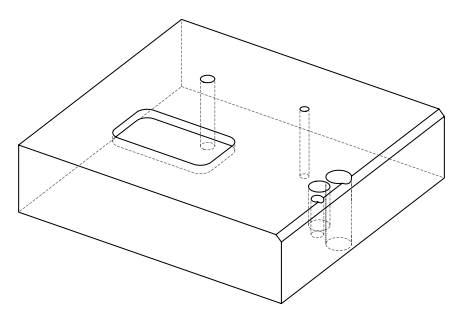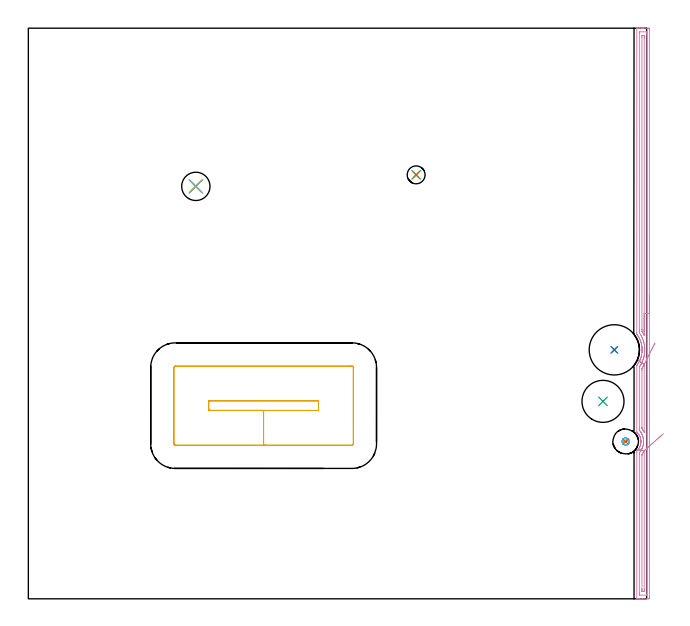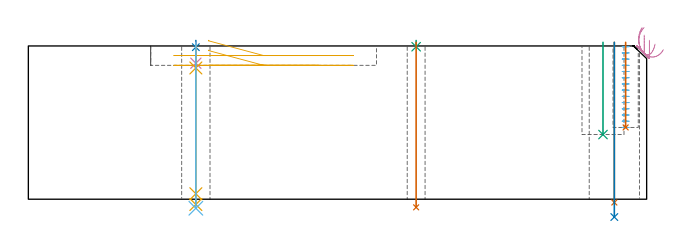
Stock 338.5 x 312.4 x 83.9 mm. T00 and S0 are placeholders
(PLAN: 13 operations, 11 tool changes, 13.2 min)
(1 INDEXABLE_INSERT_DRILL_THROUGH_HOLE_FROM_SOLID | STEP1HOLE | NXT0302_006 | 0.35 min | 20155 mm3)
(2 DRILL_TO_ENLARGE_THROUGH_HOLE | STEP1HOLE | UGT0301_390 | 0.38 min | 29647 mm3)
(3 INDEXABLE_INSERT_DRILL_BLIND_HOLE_FROM_SOLID | STEP1POCKET | UGT0302_002 | 0.2 min | 20132 mm3)
(4 AREA_MILL | FG_CHAMFER_SURFACE | UGT0205_001 | 7.78 min | 7401 mm3)
(5 MILL_RECTANGULAR_POCKET | POCKET_RECTANGULAR_STRAIGHT | UGT0201_109 | Follow Part, ap 6.35, ae 75% | 1.99 min | 88388 mm3)
(6 MILL_BLIND_HOLE_FROM_SOLID_MATERIAL | STEP1POCKET_1 | UGT0201_128 | Spiral | 1.07 min | 6664 mm3)
(7 BORE_BLIND_HOLE | STEP1POCKET_1 | UGT0332_073 | 0.19 min | 6 mm3)
(8 SPOT_DRILL | STEP1HOLE_1 | NXT0321_9005460120000 | 0.03 min | 2 mm3)
(9 SPOT_DRILL_1 | STEP1HOLE_2 | NXT0321_9005460120000 | 0.03 min | 2 mm3)
(10 DRILL_BLIND_HOLE_INTO_CENTER | STEP1HOLE_1 | UGT0301_185 | 0.05 min | 254 mm3)
(11 GUN_DRILL_THROUGH_HOLE | STEP1HOLE_1 | UGT0307_002 | 0.42 min | 2112 mm3)
(12 SPADE_DRILL_TO_ENLARGE_THROUGH_HOLE | STEP1HOLE_1 | UGT0306_006 | 0.37 min | 13442 mm3)
(13 DRILL_THROUGH_HOLE_INTO_CENTER | STEP1HOLE_2 | UGT0301_493 | 0.36 min | 6299 mm3)
(TOOL NXT0302_006 | Index. Insert Drill 17.5mm [880-D1750L25-05] | D17.5 PA176 FL88 Z2)
(TOOL UGT0301_390 | Twist Drill 27.5 mm | D27.5 PA118 FL165 Z2)
(TOOL UGT0302_002 | Indexable Insert Drill 23mm | D23 PA180 FL50 Z2)
(TOOL UGT0205_001 | Chamfer Mill 20 x 3 x 45 deg. | D20 FL50 Z2)
(TOOL UGT0201_109 | End Mill 25.4 mm | D25.4 FL25 Z2)
(TOOL UGT0201_128 | Carbide End Mill 10.0 | D10 FL15 Z4)
(TOOL UGT0332_073 | 13.8 mm Rough Boring Bar | D13.8)
(TOOL NXT0321_9005460120000 | NC Spot Drill, 142deg, 12mm, Carbide, Uncoated | D12 PA142 FL30 Z2)
(TOOL UGT0301_185 | Twist Drill 6.3 mm | D6.3 PA118 FL61 Z2)
(TOOL UGT0307_002 | Gun Drill 6 mm | D6 PA130 FL24 Z1)
(TOOL UGT0306_006 | Spade Drill 15.5mm | D15.5 PA132 FL10 Z2)
(TOOL UGT0301_493 | Carbide Drill 9.8 mm | D9.8 PA118 FL87 Z2)
(OP 1 INDEXABLE_INSERT_DRILL_THROUGH_HOLE_FROM_SOLID)
G17 G21 G94 G90
T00 M6
G54
G17 G0 G90 X320.8 Y136.3 S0 M3
G43 Z93.9 H1
G94 G81 G98 Z-1.806 F250. R85.9
G80
M5
M2
(OP 2 DRILL_TO_ENLARGE_THROUGH_HOLE)
G17 G21 G94 G90
T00 M6
G54
G17 G0 G90 X320.8 Y136.3 S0 M3
G43 Z93.9 H0
G94 G73 G98 Z-9.762 F250. Q23.415 R85.9
G80
M5
M2
(OP 3 INDEXABLE_INSERT_DRILL_BLIND_HOLE_FROM_SOLID)
G17 G21 G94 G90
T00 M6
G54
G17 G0 G90 X314.6 Y108.1 S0 M3
G43 Z93.9 H0
G94 G81 G98 Z35.4 F250. R85.9
G80
M5
M2
(OP 4 AREA_MILL)
G17 G21 G94 G90
T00 M6
G54
G17 G0 G90 X340. Y166.2 S1061 M3
G43 Z93.9 H0
Z87.
G94 G1 Y166.162 Z86.128 F250.
Y166.048 Z85.264
Y165.859 Z84.412
Y165.597 Z83.58
Y165.263 Z82.774
Y164.86 Z82.
Y164.392 Z81.264
Y163.86 Z80.572
Y163.271 Z79.929
Y162.628 Z79.34
Y161.936 Z78.809
Y161.2 Z78.34
Y160.426 Z77.937
Y159.62 Z77.603
Y158.788 Z77.341
Y157.936 Z77.152
Y157.072 Z77.038
Y156.2 Z77.
X339.999 Y0.628 Z77.001
X339.997 Y0.242 Z77.002
X339.992 Y0.01 Z77.005
X339.618 Y0. Z77.379
X336.112 Z80.883
X334.714 Z82.282
X334.359 Z82.636
X333.648 Z83.352
X333.41 Z83.59
X333.253 Y0.002 Z83.739
X333.102 Y0.01 Z83.889
X333.1 Y0.181 Z83.9
Y80.202
X333.104 Y80.962 Z83.89
X333.246 Y81.096 Z83.752
X333.293 Y81.141 Z83.706
X333.743 Y81.628 Z83.255
X333.92 Y81.852 Z83.076
X334.032 Y81.991 Z82.967
X334.067 Y82.035 Z82.931
X334.351 Y82.465 Z82.647
X334.613 Y82.904 Z82.384
X334.626 Y82.928 Z82.372
X334.766 Y83.238 Z82.233
X334.827 Y83.372 Z82.173
X335.003 Y83.822 Z81.995
X335.143 Y84.267 Z81.857
X335.235 Y84.652 Z81.764
X335.251 Y84.715 Z81.748
X335.324 Y85.161 Z81.671
X335.374 Y85.609 Z81.619
X335.39 Y85.832 Z81.607
X335.394 Y85.947 Z81.604
X335.395 Y85.99 Z81.601
X335.398 Y86.056
X335.393 Y86.279 Z81.602
X335.385 Y86.397 Z81.605
X335.383 Y86.461 Z81.61
X335.381 Y86.503 Z81.613
X335.376 Y86.555 Z81.619
X335.372 Y86.613 Z81.626
X335.337 Y86.95 Z81.66
X335.271 Y87.355 Z81.721
X335.265 Y87.396 Z81.729
X335.218 Y87.614 Z81.78
X335.173 Y87.802 Z81.821
X335.164 Y87.845 Z81.831
X335.034 Y88.29 Z81.963
X334.943 Y88.53 Z82.055
X334.878 Y88.696 Z82.116
X334.862 Y88.739 Z82.133
X334.759 Y88.977 Z82.239
X334.669 Y89.183 Z82.33
X334.614 Y89.294 Z82.385
X334.439 Y89.59 Z82.557
X334.381 Y89.69 Z82.616
X334.128 Y90.077 Z82.869
X333.743 Y90.577 Z83.255
X333.567 Y90.778 Z83.431
X333.384 Y90.97 Z83.614
X333.182 Y91.168 Z83.814
X333.096 Y91.261 Z83.896
X333.1 Y91.375 Z83.9
Y127.589
X333.103 Y127.785 Z83.889
X333.276 Y128.023 Z83.724
X333.317 Y128.079 Z83.683
X333.482 Y128.309 Z83.516
X333.62 Y128.5 Z83.378
X333.742 Y128.682 Z83.257
X334.178 Y129.393 Z82.819
X334.414 Y129.824 Z82.583
X334.614 Y130.188 Z82.385
X334.648 Y130.255 Z82.352
X334.664 Y130.287 Z82.336
X334.859 Y130.718 Z82.137
X334.866 Y130.732 Z82.131
X334.943 Y130.911 Z82.057
X334.98 Y130.998 Z82.02
X335.049 Y131.166 Z81.947
X335.055 Y131.18 Z81.941
X335.235 Y131.656 Z81.763
X335.379 Y132.074 Z81.62
X335.485 Y132.41 Z81.514
X335.632 Y132.967 Z81.365
X335.654 Y133.063 Z81.343
X335.737 Y133.414 Z81.261
X335.823 Y133.861 Z81.177
X335.955 Y134.755 Z81.043
X335.987 Y135.069 Z81.011
X336.001 Y135.201 Z80.997
X336.021 Y135.636 Z80.968
X336.022 Y135.648 Z80.967
X336.026 Y135.806 Z80.965
Y136.022 Z80.955
X336.033 Y136.374 Z80.953
X336.035 Y136.53 Z80.951
X336.036 Y136.542
X336.032 Y136.73 Z80.961
X336.027 Y136.989 Z80.972
X335.998 Y137.424 Z81.
Y137.435 Z81.001
X335.988 Y137.536 Z81.012
X335.954 Y137.882 Z81.045
X335.895 Y138.329 Z81.104
X335.82 Y138.776 Z81.18
X335.729 Y139.222 Z81.268
X335.694 Y139.373 Z81.305
X335.623 Y139.67 Z81.374
X335.506 Y140.116 Z81.492
X335.485 Y140.191 Z81.514
X335.353 Y140.601 Z81.645
X335.212 Y141.01 Z81.785
X335.147 Y141.181 Z81.852
X335.039 Y141.458 Z81.959
X334.999 Y141.555 Z82.
X334.85 Y141.903 Z82.147
X334.614 Y142.411 Z82.385
X334.414 Y142.797 Z82.583
X334.16 Y143.246 Z82.837
X333.892 Y143.69 Z83.106
X333.85 Y143.755 Z83.149
X333.743 Y143.917 Z83.255
X333.595 Y144.13 Z83.401
X333.51 Y144.253 Z83.487
X333.383 Y144.429 Z83.616
X333.27 Y144.584 Z83.727
X333.177 Y144.71 Z83.82
X333.102 Y144.814 Z83.887
X333.1 Y145.471 Z83.9
Y312.219
X333.103 Y312.39 Z83.889
X333.253 Y312.398 Z83.739
X333.41 Y312.4 Z83.59
X333.648 Z83.352
X334.359 Z82.636
X335.591 Z81.406
X336.112 Z80.883
X336.728 Z80.268
X339.357 Z77.64
X339.618 Y312.397 Z77.379
X339.992 Y312.39 Z77.005
X339.997 Y312.158 Z77.002
X339.999 Y311.772 Z77.001
X340. Y311.382 Z77.
Y156.2
X338.586 Z78.414
X338.585 Y2.576 Z78.415
X338.584 Y2.417 Z78.416
X338.58 Y2.05 Z78.42
X338.579 Y2.013 Z78.421
X338.518 Y2.008 Z78.482
X338.409 Y2.003 Z78.591
X338.273 Y2.001 Z78.727
X334.766 Z82.234
X334.581 Y2.006 Z82.419
X334.547 Y2.01 Z82.453
X334.521 Y2.016 Z82.479
X334.52 Y2.058 Z82.48
X334.516 Y2.257 Z82.484
X334.515 Y2.417 Z82.485
X334.514 Y3.152 Z82.486
X334.515 Y79.308 Z82.485
X334.518 Y79.676 Z82.482
X334.521 Y79.859 Z82.479
X334.525 Y79.943 Z82.475
X334.564 Y79.992 Z82.436
X334.732 Y80.202 Z82.268
X334.955 Y80.488 Z82.045
X335.235 Y80.879 Z81.765
X335.322 Y81.008 Z81.678
X335.379 Y81.096 Z81.621
X335.655 Y81.562 Z81.345
X335.751 Y81.731 Z81.249
X335.878 Y81.991 Z81.122
X335.923 Y82.087 Z81.077
X335.952 Y82.153 Z81.048
X336.112 Y82.53 Z80.888
X336.21 Y82.785 Z80.79
X336.246 Y82.885 Z80.754
X336.428 Y83.456 Z80.572
X336.512 Y83.779 Z80.488
X336.604 Y84.17 Z80.396
X336.691 Y84.673 Z80.309
X336.712 Y84.814 Z80.288
X336.783 Y85.462 Z80.217
X336.793 Y85.567 Z80.207
X336.801 Y85.678 Z80.199
X336.804 Y85.755 Z80.196
X336.805 Y86.104 Z80.195
X336.797 Y86.461 Z80.203
X336.786 Y86.667 Z80.214
X336.716 Y87.355 Z80.284
X336.666 Y87.684 Z80.334
X336.612 Y87.988 Z80.388
X336.554 Y88.249 Z80.446
X336.497 Y88.493 Z80.503
X336.398 Y88.851 Z80.602
X336.307 Y89.143 Z80.693
X336.112 Y89.665 Z80.888
X335.953 Y90.037 Z81.047
X335.82 Y90.335 Z81.18
X335.483 Y90.931 Z81.517
X335.386 Y91.086 Z81.614
X335.235 Y91.318 Z81.765
X334.866 Y91.826 Z82.134
X334.635 Y92.137 Z82.365
X334.521 Y92.29 Z82.479
X334.519 Y92.377 Z82.481
X334.515 Y92.56 Z82.485
Y92.72
X334.514 Y93.455 Z82.486
X334.515 Y126.536 Z82.485
X334.516 Y126.695 Z82.484
X334.519 Y126.878 Z82.481
X334.521 Y126.921 Z82.479
X334.539 Y126.958 Z82.461
X334.582 Y127.027 Z82.418
X334.711 Y127.23 Z82.289
X334.942 Y127.589 Z82.058
X335.013 Y127.702 Z81.987
X335.056 Y127.772 Z81.944
X335.235 Y128.072 Z81.765
X335.384 Y128.332 Z81.616
X335.468 Y128.483 Z81.532
X335.757 Y129.016 Z81.243
X335.931 Y129.377 Z81.069
X335.966 Y129.452 Z81.034
X335.989 Y129.503 Z81.011
X336.112 Y129.783 Z80.888
X336.254 Y130.126 Z80.746
X336.311 Y130.271 Z80.689
X336.497 Y130.773 Z80.503
X336.633 Y131.166 Z80.367
X336.683 Y131.321 Z80.317
X336.888 Y132.009 Z80.112
X336.903 Y132.06 Z80.097
X336.988 Y132.396 Z80.012
X337.089 Y132.85 Z79.911
X337.11 Y132.954 Z79.89
X337.223 Y133.608 Z79.777
X337.261 Y133.848 Z79.739
X337.338 Y134.385 Z79.662
X337.377 Y134.742 Z79.623
X337.414 Y135.202 Z79.586
X337.435 Y135.636 Z79.565
X337.444 Y136.065 Z79.556
X337.449 Y136.53 Z79.551
X337.437 Y136.967 Z79.563
X337.412 Y137.424 Z79.588
X337.371 Y137.928 Z79.629
X337.328 Y138.318 Z79.672
X337.236 Y138.96 Z79.764
X337.193 Y139.212 Z79.807
X337.019 Y140.075 Z79.981
X337.012 Y140.106 Z79.988
X336.988 Y140.207 Z80.012
X336.802 Y140.905 Z80.198
X336.774 Y141.001 Z80.226
X336.672 Y141.323 Z80.328
X336.474 Y141.895 Z80.526
X336.135 Y142.765 Z80.865
X336.125 Y142.789 Z80.875
X336.112 Y142.819 Z80.888
X335.701 Y143.683 Z81.299
X335.54 Y143.993 Z81.46
X335.235 Y144.546 Z81.765
X335.217 Y144.577 Z81.783
X335.188 Y144.625 Z81.812
X334.528 Y145.657 Z82.472
X334.521 Y145.839 Z82.479
X334.516 Y146.205 Z82.484
X334.515 Y146.365 Z82.485
X334.514 Y147.1 Z82.486
X334.515 Y309.824 Z82.485
X334.516 Y309.983
X334.52 Y310.35 Z82.48
X334.521 Y310.387 Z82.479
X334.582 Y310.392 Z82.418
X334.691 Y310.397 Z82.309
X334.827 Y310.4 Z82.173
X338.334 Y310.399 Z78.666
X338.519 Y310.394 Z78.481
X338.553 Y310.39 Z78.447
X338.579 Y310.384 Z78.421
X338.58 Y310.342 Z78.42
X338.584 Y310.143 Z78.416
X338.585 Y309.983 Z78.415
X338.586 Y309.248 Z78.414
Y156.2
X337.172 Z79.828
X337.171 Y145.284 Z79.829
X337.17 Y144.577 Z79.83
X337.168 Y144.393 Z79.832
X337.165 Y144.234 Z79.835
X336.988 Y144.573 Z80.012
X336.984 Y144.581 Z80.016
X336.683 Y145.171 Z80.317
X336.515 Y145.471 Z80.485
X336.112 Y146.163 Z80.888
X335.993 Y146.365 Z81.007
X335.939 Y146.461 Z81.061
X335.935 Y146.545 Z81.065
X335.929 Y147.259 Z81.071
Y147.446
Y307.487
X335.934 Y308.195 Z81.066
X335.935 Y308.375 Z81.065
X336.112 Y308.39 Z80.888
X336.792 Y308.395 Z80.208
X336.988 Y308.39 Z80.012
X337.165 Y308.373 Z79.835
X337.168 Y308.195 Z79.832
X337.17 Y308.01 Z79.83
X337.171 Y307.301 Z79.829
Y307.114
X337.172 Y156.2 Z79.828
Y155.328 Z79.867
Y154.464 Z79.98
Y153.612 Z80.169
Y152.78 Z80.432
Y151.974 Z80.765
Y151.2 Z81.168
Y150.464 Z81.637
Y149.772 Z82.168
Y149.129 Z82.757
Y148.54 Z83.401
Y148.008 Z84.093
Y147.54 Z84.828
Y147.137 Z85.602
Y146.803 Z86.408
Y146.541 Z87.24
Y146.352 Z88.092
Y146.238 Z88.957
Y146.2 Z89.828
G0 X335.998 Y129.126 Z93.929
G1 X335.57 Y129.426 Z93.231
X335.193 Y129.69 Z92.49
X334.87 Y129.916 Z91.711
X334.605 Y130.102 Z90.902
X334.398 Y130.247 Z90.067
X334.251 Y130.349 Z89.213
X334.166 Y130.409 Z88.346
X334.143 Y130.424 Z87.474
X334.183 Y130.397 Z86.603
X334.285 Y130.326 Z85.74
X334.447 Y130.212 Z84.89
X334.67 Y130.056 Z84.062
X334.952 Y129.859 Z83.26
X335.289 Y129.623 Z82.491
X335.68 Y129.349 Z81.76
X336.122 Y129.04 Z81.075
X336.611 Y128.698 Z80.438
X337.143 Y128.325 Z79.857
X337.165 Y128.31 Z79.835
X337.167 Y128.301 Z79.833
X337.171 Y127.589 Z79.829
Y127.402
Y91.639
X337.169 Y91.452 Z79.831
X337.164 Y91.11 Z79.836
X336.988 Y91.458 Z80.012
X336.788 Y91.826 Z80.212
X336.519 Y92.305 Z80.481
X336.245 Y92.72 Z80.755
X335.942 Y93.16 Z81.058
X335.935 Y93.204 Z81.065
X335.932 Y93.302 Z81.068
X335.93 Y93.427 Z81.07
X335.929 Y93.614 Z81.071
X335.928 Y93.801 Z81.072
X335.929 Y125.093 Z81.071
X335.932 Y125.801 Z81.068
X335.935 Y125.981 Z81.065
X335.944 Y126.154 Z81.056
X336.265 Y126.695 Z80.735
X336.529 Y127.164 Z80.471
X336.765 Y127.589 Z80.235
X336.844 Y127.737 Z80.156
X336.988 Y128.017 Z80.012
X337.143 Y128.325 Z79.857
X337.508 Y129.049 Z79.534
X337.884 Y129.795 Z79.283
X338.268 Y130.558 Z79.105
X338.658 Y131.331 Z79.003
X339.05 Y132.11 Z78.977
X339.442 Y132.888 Z79.027
X339.831 Y133.659 Z79.152
X340.213 Y134.417 Z79.353
X340.585 Y135.157 Z79.626
X340.946 Y135.873 Z79.971
X341.292 Y136.559 Z80.384
X341.62 Y137.21 Z80.863
X341.928 Y137.822 Z81.403
X342.214 Y138.389 Z82.001
X342.475 Y138.908 Z82.653
X342.71 Y139.373 Z83.352
X342.916 Y139.783 Z84.094
X343.092 Y140.133 Z84.873
G0 Z93.9
X337.082 Y81.113 Z93.978
G1 X336.503 Y81.202 Z93.332
X335.982 Y81.283 Z92.637
X335.523 Y81.353 Z91.898
X335.129 Y81.414 Z91.122
X334.804 Y81.464 Z90.314
X334.55 Y81.503 Z89.48
X334.368 Y81.531 Z88.628
X334.26 Y81.547 Z87.762
X334.228 Y81.552 Z86.89
X334.27 Y81.546 Z86.019
X334.388 Y81.528 Z85.155
X334.58 Y81.498 Z84.304
X334.844 Y81.458 Z83.474
X335.178 Y81.406 Z82.67
X335.581 Y81.344 Z81.898
X336.048 Y81.272 Z81.165
X336.577 Y81.191 Z80.476
X337.164 Y81.101 Z79.836
X337.166 Y81.1 Z79.834
X337.168 Y81.096 Z79.832
X337.171 Y80.952 Z79.829
Y80.91
Y4.913
X337.166 Y4.205 Z79.834
X337.164 Y4.025 Z79.836
X336.988 Y4.01 Z80.012
X336.308 Y4.005 Z80.692
X336.112 Y4.01 Z80.888
X335.935 Y4.027 Z81.065
X335.932 Y4.205 Z81.068
X335.93 Y4.39 Z81.07
X335.929 Y5.099 Z81.071
X335.928 Y5.286 Z81.072
X335.929 Y78.601 Z81.071
X335.93 Y78.788 Z81.07
X335.932 Y78.912 Z81.068
X335.935 Y79.009 Z81.065
X335.959 Y79.051 Z81.041
X336.112 Y79.282 Z80.888
X336.13 Y79.308 Z80.87
X336.472 Y79.835 Z80.528
X336.695 Y80.202 Z80.305
X336.804 Y80.391 Z80.196
X336.988 Y80.744 Z80.012
X337.102 Y80.98 Z79.898
X337.159 Y81.096 Z79.841
X337.164 Y81.101 Z79.836
X337.703 Y81.578 Z79.344
X338.273 Y82.081 Z78.916
X338.869 Y82.607 Z78.557
X339.486 Y83.152 Z78.268
X340.12 Y83.711 Z78.051
X340.765 Y84.281 Z77.909
X341.417 Y84.856 Z77.843
X342.071 Y85.434 Z77.853
X342.722 Y86.008 Z77.939
X343.364 Y86.576 Z78.1
X343.994 Y87.132 Z78.335
X344.606 Y87.672 Z78.643
X345.196 Y88.193 Z79.02
X345.758 Y88.69 Z79.465
X346.29 Y89.159 Z79.973
X346.786 Y89.597 Z80.542
X347.243 Y90.001 Z81.165
X347.658 Y90.367 Z81.84
G0 Z93.9
M5
M2
(OP 5 MILL_RECTANGULAR_POCKET)
G17 G21 G94 G90
T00 M6
G54
G17 G0 G90 X98.75 Y104.257 S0 M3
G43 Z93.997 H0
Z86.997
G94 G1 Y103.15 Z86.7 F250.
X128.8 Z78.649
X158.85 F500.
Y108.35
X98.75
Y103.15
X128.8
Y84.1
X177.2
G3 X177.9 Y84.8 R0.7
G1 Y126.7
G3 X177.2 Y127.4 R0.7
G1 X80.4
G3 X79.7 Y126.7 R0.7
G1 Y84.8
G3 X80.4 Y84.1 R0.7
G1 X128.8
X129.8
G0 X98.75 Y104.257 Z81.649
G1 Y103.15 Z81.352 F250.
X128.8 Z73.3
X158.85 F500.
Y108.35
X98.75
Y103.15
X128.8
Y84.1
X177.2
G3 X177.9 Y84.8 R0.7
G1 Y126.7
G3 X177.2 Y127.4 R0.7
G1 X80.4
G3 X79.7 Y126.7 R0.7
G1 Y84.8
G3 X80.4 Y84.1 R0.7
G1 X128.8
X129.8
G0 Z93.997
M5
M2
(OP 6 MILL_BLIND_HOLE_FROM_SOLID_MATERIAL)
G17 G21 G94 G90
T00 M6
G54
G17 G0 G90 X327. Y86.1 S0 M3
G43 Z93.9 H0
Z83.5
G94 G3 X327.539 Y87.461 R0.787 F250.
X325.615 Y87.401 R1.361
X325.699 Y84.715 R1.9
X325.615 Y87.401 R-1.9
X325.657 Y86.058 R0.95
X327. Y86.1 R0.95
G0 Z80.1
G3 X327.539 Y87.461 R0.787
X325.615 Y87.401 R1.361
X325.699 Y84.715 R1.9
X325.615 Y87.401 R-1.9
X325.657 Y86.058 R0.95
X327. Y86.1 R0.95
G0 Z76.7
G3 X327.539 Y87.461 R0.787
X325.615 Y87.401 R1.361
X325.699 Y84.715 R1.9
X325.615 Y87.401 R-1.9
X325.657 Y86.058 R0.95
X327. Y86.1 R0.95
G0 Z73.3
G3 X327.539 Y87.461 R0.787
X325.615 Y87.401 R1.361
X325.699 Y84.715 R1.9
X325.615 Y87.401 R-1.9
X325.657 Y86.058 R0.95
X327. Y86.1 R0.95
G0 Z69.9
G3 X327.539 Y87.461 R0.787
X325.615 Y87.401 R1.361
X325.699 Y84.715 R1.9
X325.615 Y87.401 R-1.9
X325.657 Y86.058 R0.95
X327. Y86.1 R0.95
G0 Z66.5
G3 X327.539 Y87.461 R0.787
X325.615 Y87.401 R1.361
X325.699 Y84.715 R1.9
X325.615 Y87.401 R-1.9
X325.657 Y86.058 R0.95
X327. Y86.1 R0.95
G0 Z63.1
G3 X327.539 Y87.461 R0.787
X325.615 Y87.401 R1.361
X325.699 Y84.715 R1.9
X325.615 Y87.401 R-1.9
X325.657 Y86.058 R0.95
X327. Y86.1 R0.95
G0 Z59.7
G3 X327.539 Y87.461 R0.787
X325.615 Y87.401 R1.361
X325.699 Y84.715 R1.9
X325.615 Y87.401 R-1.9
X325.657 Y86.058 R0.95
X327. Y86.1 R0.95
G0 Z56.3
G3 X327.539 Y87.461 R0.787
X325.615 Y87.401 R1.361
X325.699 Y84.715 R1.9
X325.615 Y87.401 R-1.9
X325.657 Y86.058 R0.95
X327. Y86.1 R0.95
G0 Z52.9
G3 X327.539 Y87.461 R0.787
X325.615 Y87.401 R1.361
X325.699 Y84.715 R1.9
X325.615 Y87.401 R-1.9
X325.657 Y86.058 R0.95
X327. Y86.1 R0.95
G0 Z49.5
G3 X327.539 Y87.461 R0.787
X325.615 Y87.401 R1.361
X325.699 Y84.715 R1.9
X325.615 Y87.401 R-1.9
X325.657 Y86.058 R0.95
X327. Y86.1 R0.95
G0 Z46.1
G3 X327.539 Y87.461 R0.787
X325.615 Y87.401 R1.361
X325.699 Y84.715 R1.9
X325.615 Y87.401 R-1.9
X325.657 Y86.058 R0.95
X327. Y86.1 R0.95
G0 Z42.7
G3 X327.539 Y87.461 R0.787
X325.615 Y87.401 R1.361
X325.699 Y84.715 R1.9
X325.615 Y87.401 R-1.9
X325.657 Y86.058 R0.95
X327. Y86.1 R0.95
G0 Z39.3
G3 X327.539 Y87.461 R0.787
X325.615 Y87.401 R1.361
X325.699 Y84.715 R1.9
X325.615 Y87.401 R-1.9
X325.657 Y86.058 R0.95
X327. Y86.1 R0.95
G0 Z93.9
M5
M2
(OP 7 BORE_BLIND_HOLE)
G17 G21 G94 G90
T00 M6
G54
G17 G0 G90 X327. Y86.1 S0 M3
G43 Z93.9 H0
G94 G85 G98 Z39.3 F250. R85.9
G80
M5
M2
(OP 8 SPOT_DRILL)
G17 G21 G94 G90
T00 M6
G54
G17 G0 G90 X91.7 Y225.8 S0 M3
G43 Z93.9 H0
G94 G81 G98 Z83.233 F250. R86.9
G80
M5
M2
(OP 9 SPOT_DRILL_1)
G17 G21 G94 G90
T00 M6
G54
G17 G0 G90 X212.3 Y232.1 S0 M3
G43 Z93.9 H0
G94 G81 G98 Z83.478 F250. R86.9
G80
M5
M2
(OP 10 DRILL_BLIND_HOLE_INTO_CENTER)
G17 G21 G94 G90
T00 M6
G54
G17 G0 G90 X91.7 Y225.8 S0 M3
G43 Z93.9 H0
G94 G81 G98 Z74.45 F250. R85.9
G80
M5
M2
(OP 11 GUN_DRILL_THROUGH_HOLE)
G17 G21 G94 G90
T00 M6
G54
G17 G0 G90 X91.7 Y225.8 M8
G43 Z93.9 H0
Z84.39
S716 M3
G94 G1 Z71.854 F125. M26
G4 X.084
Z3. F250.
G4 X.084
Z-2.899 F125.
G4 X.084
M5
M9
G0 Z84.39
Z93.9
M2
(OP 12 SPADE_DRILL_TO_ENLARGE_THROUGH_HOLE)
G17 G21 G94 G90
T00 M6
G54
G17 G0 G90 X91.7 Y225.8 S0 M3
G43 Z93.9 H0
G94 G73 G98 Z-4.951 F250. Q14.808 R85.9
G80
M5
M2
(OP 13 DRILL_THROUGH_HOLE_INTO_CENTER)
G17 G21 G94 G90
T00 M6
G54
G17 G0 G90 X212.3 Y232.1 S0 M3
G43 Z93.9 H0
G94 G73 G98 Z-4.444 F250. Q8.834 R85.9
G80
M5
M2
